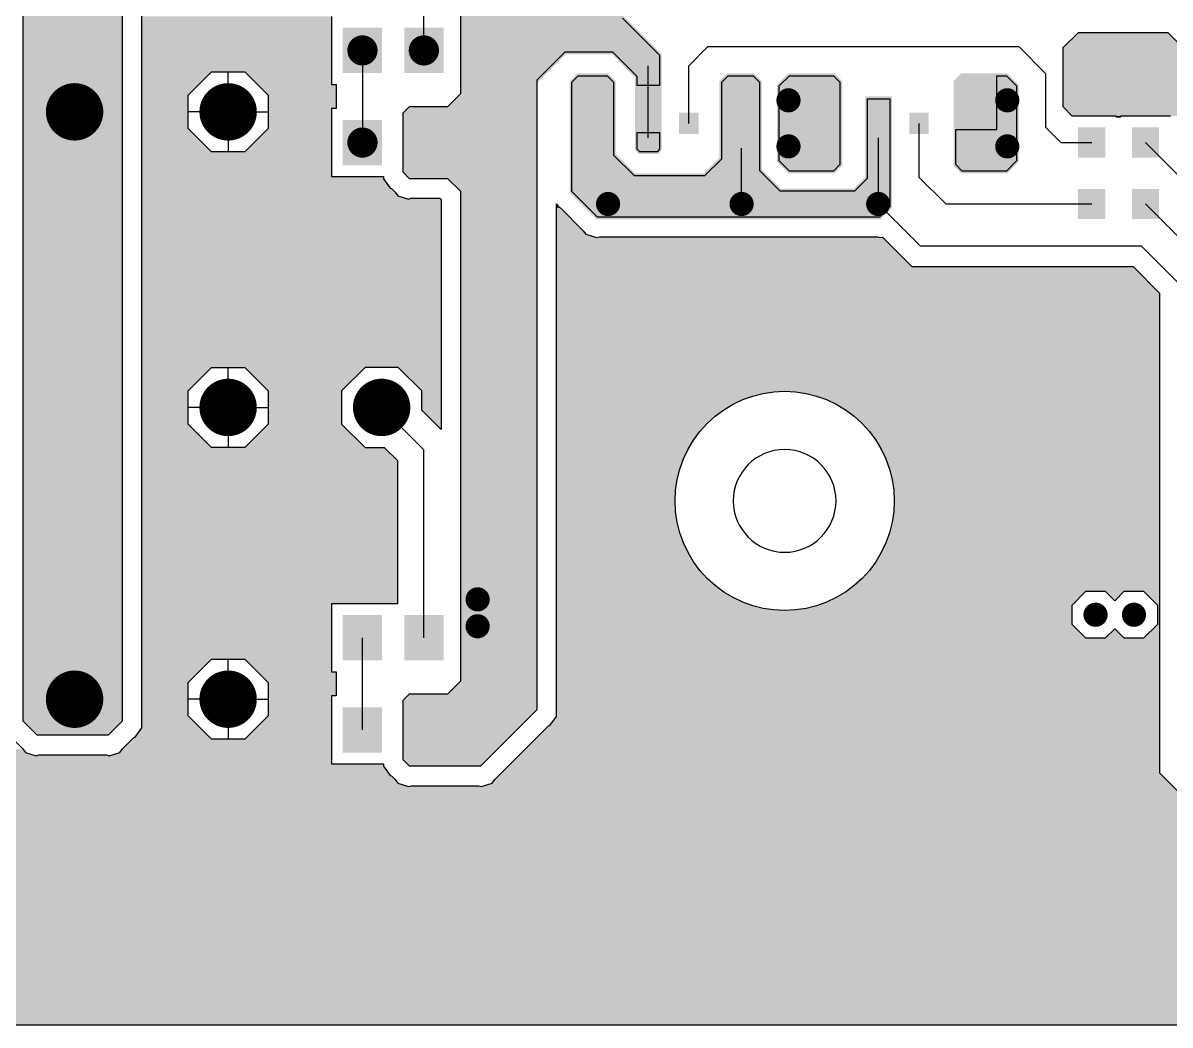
# Model space of a CAD drawing. Extents: x 295 to 953, y 10 to 290.
# Drawn here: x 651.7 to 714.3, y 91.3 to 146 of the extents above; entities that cross this region are included whole.
import ezdxf

# ---------------------------------------------------------------- set-up
doc = ezdxf.new("R2010")
doc.units = 0
doc.header["$LTSCALE"] = 5
doc.header["$MEASUREMENT"] = 0
doc.layers.get('0').update_dxf_attribs({"linetype": 'CONTINUOUS', "lineweight": 25})
doc.layers.add('L4-BOTTOM_GBR', color=6, linetype='CONTINUOUS')

msp = doc.modelspace()

# ---------------------------------------------------------------- linework, layer by layer
at = {"color": 7}
for points, const_width in [([(670.656, 144.512, -1), (669.831, 144.512, -1)], 0.825), ([(674.009, 144.512, -1), (673.184, 144.512, -1)], 0.825), ([(655.311, 141.159, -1), (653.743, 141.159, -1)], 1.567), ([(663.693, 141.159, -1), (662.125, 141.159, -1)], 1.567), ([(693.833, 141.788, -1), (693.173, 141.788, -1)], 0.66), ([(705.778, 141.788, -1), (705.118, 141.788, -1)], 0.66), ([(670.656, 139.483, -1), (669.831, 139.483, -1)], 0.825), ([(693.833, 139.273, -1), (693.173, 139.273, -1)], 0.66), ([(705.778, 139.273, -1), (705.118, 139.273, -1)], 0.66), ([(683.984, 136.13, -1), (683.324, 136.13, -1)], 0.66), ([(691.273, 136.13, -1), (690.613, 136.13, -1)], 0.66), ([(698.731, 136.13, -1), (698.071, 136.13, -1)], 0.66), ([(663.693, 125.024, -1), (662.125, 125.024, -1)], 1.567), ([(672.075, 125.024, -1), (670.507, 125.024, -1)], 1.567), ([(676.86, 114.547, -1), (676.2, 114.547, -1)], 0.66), ([(710.597, 113.708, -1), (709.937, 113.708, -1)], 0.66), ([(712.693, 113.708, -1), (712.033, 113.708, -1)], 0.66), ([(676.86, 113.08, -1), (676.2, 113.08, -1)], 0.66), ([(655.311, 109.098, -1), (653.743, 109.098, -1)], 1.567), ([(663.693, 109.098, -1), (662.125, 109.098, -1)], 1.567)]:
    msp.add_lwpolyline(points, format="xyb", close=True, dxfattribs=dict(at, const_width=const_width))
for points in [[(669.171, 145.75), (669.171, 143.275), (671.316, 145.75), (671.316, 143.275)], [(672.524, 145.75), (672.524, 143.275), (674.669, 145.75), (674.669, 143.275)], [(682.115, 142.964), (682.115, 140.82), (683.6, 142.964), (683.6, 140.82)], [(690.2, 142.964), (690.2, 140.82), (691.685, 142.964), (691.685, 140.82)], [(694.688, 142.964), (694.688, 140.82), (696.173, 142.964), (696.173, 140.82)], [(702.773, 142.964), (702.773, 140.82), (704.258, 142.964), (704.258, 140.82)], [(685.168, 141.975), (685.168, 140.655), (686.488, 141.975), (686.488, 140.655)], [(697.741, 141.975), (697.741, 140.655), (699.061, 141.975), (699.061, 140.655)], [(687.519, 141.108), (687.519, 139.953), (688.591, 141.108), (688.591, 139.953)], [(700.092, 141.108), (700.092, 139.953), (701.164, 141.108), (701.164, 139.953)], [(669.171, 140.72), (669.171, 138.245), (671.316, 140.72), (671.316, 138.245)], [(672.524, 140.72), (672.524, 138.245), (674.669, 140.72), (674.669, 138.245)], [(685.168, 140.407), (685.168, 139.087), (686.488, 140.407), (686.488, 139.087)], [(697.741, 140.407), (697.741, 139.087), (699.061, 140.407), (699.061, 139.087)], [(709.315, 140.308), (709.315, 138.658), (710.8, 140.308), (710.8, 138.658)], [(712.249, 140.308), (712.249, 138.658), (713.734, 140.308), (713.734, 138.658)], [(682.115, 140.242), (682.115, 138.097), (683.6, 140.242), (683.6, 138.097)], [(690.2, 140.242), (690.2, 138.097), (691.685, 140.242), (691.685, 138.097)], [(694.688, 140.242), (694.688, 138.097), (696.173, 140.242), (696.173, 138.097)], [(702.773, 140.242), (702.773, 138.097), (704.258, 140.242), (704.258, 138.097)], [(709.315, 136.955), (709.315, 135.305), (710.8, 136.955), (710.8, 135.305)], [(712.249, 136.955), (712.249, 135.305), (713.734, 136.955), (713.734, 135.305)], [(669.171, 113.689), (669.171, 111.214), (671.316, 113.689), (671.316, 111.214)], [(672.524, 113.689), (672.524, 111.214), (674.669, 113.689), (674.669, 111.214)], [(669.171, 108.659), (669.171, 106.184), (671.316, 108.659), (671.316, 106.184)], [(672.524, 108.659), (672.524, 106.184), (674.669, 108.659), (674.669, 106.184)]]:
    msp.add_solid(points, dxfattribs=at)
at = {"layer": 'L4-BOTTOM_GBR', "color": 7}
for p, q in [((657.127, 162.585), (657.127, 107.892)), ((675.606, 142.156), (675.606, 162.794)), ((658.2, 107.532), (658.2, 162.141)), ((673.596, 144.512), (673.596, 154.78)), ((651.717, 107.892), (651.717, 150.85)), ((668.552, 146.368), (668.552, 142.656)), ((684.442, 146.274), (686.464, 144.251)), ((708.505, 144.671), (709.328, 145.494)), ((709.328, 145.494), (714.206, 145.494)), ((714.206, 145.494), (720.05, 139.65)), ((689.103, 144.722), (688.055, 143.674)), ((689.103, 144.722), (706.076, 144.722)), ((707.543, 143.255), (706.076, 144.722)), ((670.243, 144.512), (670.243, 139.483)), ((681.298, 144.426), (679.759, 142.887)), ((683.915, 144.426), (681.298, 144.426)), ((685.245, 143.096), (683.915, 144.426)), ((686.464, 144.251), (686.464, 142.593)), ((708.505, 143.131), (708.505, 144.671)), ((685.828, 143.674), (685.828, 139.747)), ((688.055, 140.531), (688.055, 143.674)), ((660.723, 142.065), (662.003, 143.346)), ((662.003, 143.346), (663.815, 143.346)), ((662.909, 141.159), (662.909, 143.346)), ((663.815, 143.346), (665.095, 142.065)), ((679.759, 142.887), (679.759, 108.521)), ((681.683, 142.785), (682.029, 143.131)), ((682.029, 143.131), (683.603, 143.131)), ((683.603, 143.131), (683.95, 142.785)), ((685.245, 142.593), (685.245, 143.096)), ((689.855, 142.785), (690.202, 143.131)), ((690.202, 143.131), (691.566, 143.131)), ((691.566, 143.131), (691.913, 142.785)), ((692.998, 142.575), (693.554, 143.131)), ((693.554, 143.131), (695.967, 143.131)), ((695.967, 143.131), (696.313, 142.785)), ((704.877, 143.131), (705.397, 143.131)), ((704.877, 140.201), (704.877, 143.131)), ((705.397, 143.131), (705.953, 142.575)), ((707.543, 143.255), (707.543, 140.321)), ((708.492, 143.131), (708.505, 143.131)), ((708.492, 141.433), (708.492, 143.131)), ((668.552, 142.656), (668.8, 142.656)), ((668.8, 142.656), (668.8, 141.339)), ((681.683, 136.81), (681.683, 142.785)), ((683.95, 142.785), (683.95, 138.803)), ((686.464, 142.593), (685.245, 142.593)), ((689.855, 138.594), (689.855, 142.785)), ((691.913, 142.785), (691.913, 137.965)), ((692.998, 138.486), (692.998, 142.575)), ((696.313, 142.785), (696.313, 138.277)), ((705.953, 142.575), (705.953, 138.486)), ((660.723, 140.254), (660.723, 142.065)), ((665.095, 142.065), (665.095, 140.254)), ((674.904, 141.455), (675.606, 142.156)), ((697.818, 141.874), (699.037, 141.874)), ((697.818, 137.546), (697.818, 141.874)), ((699.037, 141.874), (699.037, 135.972)), ((662.909, 141.159), (660.723, 141.159)), ((662.909, 141.159), (662.909, 138.973)), ((662.909, 141.159), (665.095, 141.159)), ((668.552, 141.339), (668.552, 137.627)), ((668.8, 141.339), (668.552, 141.339)), ((672.463, 141.108), (672.809, 141.455)), ((672.463, 137.858), (672.463, 141.108)), ((672.809, 141.455), (674.904, 141.455)), ((708.998, 140.927), (708.492, 141.433)), ((711.419, 140.927), (708.998, 140.927)), ((711.419, 140.864), (711.419, 140.927)), ((711.63, 140.927), (711.63, 140.864)), ((714.353, 140.927), (711.63, 140.927)), ((700.628, 140.531), (700.628, 137.597)), ((708.381, 139.483), (707.543, 140.321)), ((711.63, 140.864), (711.419, 140.864)), ((662.003, 138.973), (660.723, 140.254)), ((665.095, 140.254), (663.815, 138.973)), ((685.245, 140.036), (686.464, 140.036)), ((685.245, 139.115), (685.245, 140.036)), ((686.464, 140.036), (686.464, 139.115)), ((698.401, 139.747), (698.401, 136.13)), ((702.638, 140.201), (704.877, 140.201)), ((702.638, 138.277), (702.638, 140.201)), ((685.382, 138.978), (685.245, 139.115)), ((686.464, 139.115), (686.327, 138.978)), ((690.943, 136.13), (690.943, 139.169)), ((708.381, 139.483), (710.058, 139.483)), ((712.991, 139.483), (717.602, 134.873)), ((663.815, 138.973), (662.003, 138.973)), ((683.95, 138.803), (685.07, 137.683)), ((686.327, 138.978), (685.382, 138.978)), ((688.944, 137.683), (689.855, 138.594)), ((693.554, 137.93), (692.998, 138.486)), ((705.953, 138.486), (705.397, 137.93)), ((672.809, 137.511), (672.463, 137.858)), ((691.913, 137.965), (693.033, 136.845)), ((695.967, 137.93), (693.554, 137.93)), ((696.313, 138.277), (695.967, 137.93)), ((702.984, 137.93), (702.638, 138.277)), ((705.397, 137.93), (702.984, 137.93)), ((668.552, 137.627), (671.39, 137.627)), ((671.39, 137.627), (671.39, 137.498)), ((671.39, 137.498), (671.753, 137)), ((674.904, 137.511), (672.809, 137.511)), ((675.606, 136.81), (674.904, 137.511)), ((685.07, 137.683), (688.944, 137.683)), ((697.117, 136.845), (697.818, 137.546)), ((702.095, 136.13), (700.628, 137.597)), ((671.753, 137), (671.829, 136.975)), ((671.829, 136.975), (672.034, 136.769)), ((672.034, 136.769), (672.172, 136.581)), ((672.172, 136.581), (672.758, 136.389)), ((675.606, 110.095), (675.606, 136.81)), ((683.077, 135.416), (681.683, 136.81)), ((693.033, 136.845), (697.117, 136.845)), ((672.758, 136.389), (672.908, 136.439)), ((672.908, 136.439), (674.461, 136.439)), ((674.461, 136.439), (674.533, 136.366)), ((674.533, 136.366), (674.533, 123.825)), ((680.831, 136.147), (680.973, 135.952)), ((680.831, 108.161), (680.831, 136.147)), ((680.973, 135.952), (681.049, 135.927)), ((681.049, 135.927), (682.301, 134.673)), ((698.401, 136.13), (700.706, 133.825)), ((699.037, 135.972), (698.481, 135.416)), ((702.095, 136.13), (710.058, 136.13)), ((712.991, 136.13), (716.344, 132.777)), ((698.481, 135.416), (683.077, 135.416)), ((682.301, 134.673), (682.44, 134.485)), ((682.44, 134.485), (683.026, 134.294)), ((683.026, 134.294), (683.176, 134.343)), ((683.176, 134.343), (698.382, 134.343)), ((698.382, 134.343), (698.532, 134.294)), ((698.532, 134.294), (698.63, 134.327)), ((698.63, 134.327), (700.244, 132.711)), ((712.782, 133.825), (700.706, 133.825)), ((712.782, 133.825), (714.877, 131.73)), ((700.244, 132.711), (712.32, 132.711)), ((712.32, 132.711), (713.764, 131.268)), ((713.764, 131.268), (713.764, 105.074)), ((660.723, 125.93), (662.003, 127.21)), ((662.003, 127.21), (663.815, 127.21)), ((662.909, 125.024), (662.909, 127.21)), ((663.815, 127.21), (665.095, 125.93)), ((670.385, 127.21), (669.105, 125.93)), ((672.197, 127.21), (670.385, 127.21)), ((673.477, 125.93), (672.197, 127.21)), ((660.723, 124.118), (660.723, 125.93)), ((665.095, 125.93), (665.095, 124.118)), ((669.105, 125.93), (669.105, 124.118)), ((673.477, 124.88), (673.477, 125.93)), ((692.708, 125.875), (693.294, 125.905)), ((693.294, 125.905), (693.88, 125.875)), ((690.474, 125.197), (691.005, 125.45)), ((691.005, 125.45), (691.558, 125.646)), ((691.558, 125.646), (692.127, 125.79)), ((692.127, 125.79), (692.708, 125.875)), ((693.88, 125.875), (694.46, 125.79)), ((694.46, 125.79), (695.03, 125.646)), ((695.03, 125.646), (695.582, 125.45)), ((695.582, 125.45), (696.114, 125.197)), ((662.909, 125.024), (660.723, 125.024)), ((662.909, 125.024), (662.909, 122.838)), ((662.909, 125.024), (665.095, 125.024)), ((671.291, 125.024), (673.596, 122.719)), ((674.533, 123.825), (673.477, 124.88)), ((689.499, 124.547), (689.971, 124.897)), ((689.971, 124.897), (690.474, 125.197)), ((696.114, 125.197), (696.617, 124.897)), ((696.617, 124.897), (697.089, 124.547)), ((662.003, 122.838), (660.723, 124.118)), ((665.095, 124.118), (663.815, 122.838)), ((669.105, 124.118), (670.385, 122.838)), ((688.669, 123.717), (689.063, 124.153)), ((689.063, 124.153), (689.499, 124.547)), ((697.089, 124.547), (697.524, 124.153)), ((697.524, 124.153), (697.917, 123.717)), ((688.319, 123.245), (688.669, 123.717)), ((697.917, 123.717), (698.267, 123.245)), ((663.815, 122.838), (662.003, 122.838)), ((670.385, 122.838), (671.435, 122.838)), ((671.435, 122.838), (672.152, 122.122)), ((688.019, 122.742), (688.319, 123.245)), ((698.267, 123.245), (698.569, 122.742)), ((673.596, 112.451), (673.596, 122.719)), ((687.57, 121.658), (687.766, 122.211)), ((687.766, 122.211), (688.019, 122.742)), ((698.569, 122.742), (698.82, 122.211)), ((698.82, 122.211), (699.018, 121.658)), ((672.152, 122.122), (672.152, 114.307)), ((687.426, 121.089), (687.57, 121.658)), ((699.018, 121.658), (699.161, 121.089)), ((687.341, 120.508), (687.426, 121.089)), ((699.161, 121.089), (699.247, 120.508)), ((687.311, 119.922), (687.341, 120.508)), ((699.247, 120.508), (699.275, 119.922)), ((687.341, 119.337), (687.311, 119.922)), ((699.275, 119.922), (699.247, 119.337)), ((687.426, 118.756), (687.341, 119.337)), ((699.247, 119.337), (699.161, 118.756)), ((687.57, 118.186), (687.426, 118.756)), ((699.161, 118.756), (699.018, 118.186)), ((687.766, 117.634), (687.57, 118.186)), ((699.018, 118.186), (698.82, 117.634)), ((688.019, 117.102), (687.766, 117.634)), ((698.82, 117.634), (698.569, 117.102)), ((688.319, 116.599), (688.019, 117.102)), ((688.669, 116.127), (688.319, 116.599)), ((698.267, 116.599), (697.917, 116.127)), ((698.569, 117.102), (698.267, 116.599)), ((689.063, 115.692), (688.669, 116.127)), ((697.917, 116.127), (697.524, 115.692)), ((689.499, 115.299), (689.063, 115.692)), ((689.971, 114.949), (689.499, 115.299)), ((697.089, 115.299), (696.617, 114.949)), ((697.524, 115.692), (697.089, 115.299)), ((690.474, 114.647), (689.971, 114.949)), ((691.005, 114.396), (690.474, 114.647)), ((696.114, 114.647), (695.582, 114.396)), ((696.617, 114.949), (696.114, 114.647)), ((708.989, 114.238), (709.738, 114.987)), ((709.738, 114.987), (710.797, 114.987)), ((710.797, 114.987), (711.315, 114.469)), ((711.315, 114.469), (711.833, 114.987)), ((711.833, 114.987), (712.892, 114.987)), ((712.892, 114.987), (713.642, 114.238)), ((668.552, 114.307), (668.552, 110.595)), ((672.152, 114.307), (668.552, 114.307)), ((691.558, 114.198), (691.005, 114.396)), ((692.127, 114.055), (691.558, 114.198)), ((692.708, 113.969), (692.127, 114.055)), ((694.46, 114.055), (693.88, 113.969)), ((695.03, 114.198), (694.46, 114.055)), ((695.582, 114.396), (695.03, 114.198)), ((708.989, 113.179), (708.989, 114.238)), ((713.642, 114.238), (713.642, 113.179)), ((693.294, 113.941), (692.708, 113.969)), ((693.88, 113.969), (693.294, 113.941)), ((709.738, 112.43), (708.989, 113.179)), ((711.315, 112.948), (710.797, 112.43)), ((711.833, 112.43), (711.315, 112.948)), ((713.642, 113.179), (712.892, 112.43)), ((670.243, 107.422), (670.243, 112.451)), ((710.797, 112.43), (709.738, 112.43)), ((712.892, 112.43), (711.833, 112.43)), ((660.723, 110.004), (662.003, 111.284)), ((662.003, 111.284), (663.815, 111.284)), ((662.909, 109.098), (662.909, 111.284)), ((663.815, 111.284), (665.095, 110.004)), ((668.552, 110.595), (668.8, 110.595)), ((668.8, 110.595), (668.8, 109.278)), ((660.723, 108.192), (660.723, 110.004)), ((665.095, 110.004), (665.095, 108.192)), ((674.904, 109.394), (675.606, 110.095)), ((662.909, 109.098), (660.723, 109.098)), ((662.909, 109.098), (662.909, 106.912)), ((662.909, 109.098), (665.095, 109.098)), ((668.552, 109.278), (668.552, 105.566)), ((668.8, 109.278), (668.552, 109.278)), ((672.463, 109.047), (672.809, 109.394)), ((672.463, 105.797), (672.463, 109.047)), ((672.809, 109.394), (674.904, 109.394)), ((679.759, 108.521), (676.688, 105.45)), ((652.483, 107.126), (651.717, 107.892)), ((657.127, 107.892), (656.362, 107.126)), ((662.003, 106.912), (660.723, 108.192)), ((665.095, 108.192), (663.815, 106.912)), ((680.468, 107.663), (680.831, 108.161)), ((656.362, 107.126), (652.483, 107.126)), ((657.837, 107.034), (658.2, 107.532)), ((677.462, 104.708), (680.392, 107.638)), ((680.392, 107.638), (680.468, 107.663)), ((651.083, 107.009), (651.707, 106.384)), ((657.136, 106.384), (657.761, 107.009)), ((657.761, 107.009), (657.837, 107.034)), ((663.815, 106.912), (662.003, 106.912)), ((651.707, 106.384), (651.846, 106.196)), ((651.846, 106.196), (652.431, 106.004)), ((652.431, 106.004), (652.582, 106.054)), ((652.582, 106.054), (656.263, 106.054)), ((656.263, 106.054), (656.413, 106.004)), ((656.413, 106.004), (656.999, 106.196)), ((656.999, 106.196), (657.136, 106.384)), ((668.552, 105.566), (671.39, 105.566)), ((671.39, 105.566), (671.39, 105.437)), ((671.39, 105.437), (671.753, 104.939)), ((672.809, 105.45), (672.463, 105.797)), ((676.688, 105.45), (672.809, 105.45)), ((671.753, 104.939), (671.829, 104.914)), ((671.829, 104.914), (672.034, 104.708)), ((672.034, 104.708), (672.172, 104.519)), ((677.325, 104.519), (677.462, 104.708)), ((713.764, 105.074), (725.522, 93.316)), ((672.172, 104.519), (672.758, 104.328)), ((672.758, 104.328), (672.908, 104.378)), ((672.908, 104.378), (676.589, 104.378)), ((676.589, 104.378), (676.739, 104.328)), ((676.739, 104.328), (677.325, 104.519)), ((718.283, 91.311), (520.791, 91.311))]:
    msp.add_line(p, q, dxfattribs=at)
for start, end in [(0, 180), (180, 0)]:
    msp.add_arc((693.294, 119.922), 2.805, start, end, dxfattribs=at)
for points in [[(657.127, 107.892), (657.127, 150.85), (651.717, 107.892), (651.717, 150.85)], [(668.552, 143.346), (668.552, 146.368), (658.2, 143.346), (658.2, 146.368)], [(686.588, 144.303), (684.493, 146.398), (675.606, 144.303), (675.606, 146.398)], [(715.029, 144.671), (714.206, 145.494), (708.505, 144.671), (709.328, 145.494)], [(714.206, 145.494), (714.206, 145.494), (709.328, 145.494), (714.206, 145.494)], [(679.759, 142.712), (681.349, 144.303), (675.606, 142.712), (675.606, 144.303)], [(686.588, 144.303), (686.588, 144.303), (683.864, 144.303), (681.349, 144.303)], [(686.588, 143.045), (686.588, 144.303), (685.121, 143.045), (683.864, 144.303)], [(716.569, 143.131), (715.029, 144.671), (708.505, 143.131), (708.505, 144.671)], [(660.723, 142.065), (662.003, 143.346), (658.2, 142.065), (658.2, 143.346)], [(668.552, 143.346), (668.552, 143.346), (663.815, 143.346), (662.003, 143.346)], [(668.552, 142.656), (668.552, 143.346), (664.505, 142.656), (663.815, 143.346)], [(684.074, 142.836), (683.654, 143.255), (681.559, 142.836), (681.978, 143.255)], [(684.074, 138.854), (684.074, 142.836), (681.559, 138.854), (681.559, 142.836)], [(683.654, 143.255), (683.654, 143.255), (681.978, 143.255), (683.654, 143.255)], [(686.588, 139.064), (686.588, 143.045), (685.121, 139.064), (685.121, 143.045)], [(692.036, 142.836), (691.617, 143.255), (689.731, 142.836), (690.15, 143.255)], [(692.036, 138.645), (692.036, 142.836), (689.731, 138.645), (689.731, 142.836)], [(691.617, 143.255), (691.617, 143.255), (690.15, 143.255), (691.617, 143.255)], [(696.437, 142.626), (696.437, 142.836), (692.875, 142.626), (693.084, 142.836)], [(696.437, 142.836), (696.018, 143.255), (693.084, 142.836), (693.503, 143.255)], [(696.018, 143.255), (696.018, 143.255), (693.503, 143.255), (696.018, 143.255)], [(705.867, 142.836), (705.448, 143.255), (702.514, 142.836), (702.933, 143.255)], [(706.076, 142.626), (705.867, 142.836), (702.514, 142.626), (702.514, 142.836)], [(705.448, 143.255), (705.448, 143.255), (702.933, 143.255), (705.448, 143.255)], [(718.267, 141.433), (716.569, 143.131), (708.492, 141.433), (708.492, 143.131)], [(716.569, 143.131), (716.569, 143.131), (708.492, 143.131), (708.505, 143.131)], [(668.799, 142.065), (668.799, 142.656), (665.095, 142.065), (664.505, 142.656)], [(679.759, 142.156), (679.759, 142.712), (675.606, 142.156), (675.606, 142.712)], [(696.437, 138.435), (696.437, 142.626), (692.875, 138.435), (692.875, 142.626)], [(706.076, 138.435), (706.076, 142.626), (702.514, 138.435), (702.514, 142.626)], [(660.723, 140.254), (660.723, 142.065), (658.2, 140.254), (658.2, 142.065)], [(668.8, 141.339), (668.799, 142.065), (665.095, 141.339), (665.095, 142.065)], [(679.759, 141.455), (679.759, 142.156), (674.904, 141.455), (675.606, 142.156)], [(699.161, 137.597), (699.161, 141.998), (697.694, 137.597), (697.694, 141.998)], [(699.161, 141.998), (699.161, 141.998), (697.694, 141.998), (699.161, 141.998)], [(668.552, 140.254), (668.552, 141.339), (665.095, 140.254), (665.095, 141.339)], [(679.759, 141.108), (679.759, 141.455), (672.463, 141.108), (672.809, 141.455)], [(679.759, 137.858), (679.759, 141.108), (672.463, 137.858), (672.463, 141.108)], [(679.759, 141.455), (679.759, 141.455), (672.809, 141.455), (674.904, 141.455)], [(718.773, 140.927), (718.267, 141.433), (708.998, 140.927), (708.492, 141.433)], [(711.63, 140.927), (711.63, 140.927), (711.419, 140.927), (708.998, 140.927)], [(711.63, 140.864), (711.63, 140.927), (711.419, 140.864), (711.419, 140.927)], [(718.773, 140.927), (718.773, 140.927), (714.353, 140.927), (711.63, 140.927)], [(662.003, 138.973), (660.723, 140.254), (658.2, 138.973), (658.2, 140.254)], [(668.552, 138.973), (668.552, 140.254), (663.815, 138.973), (665.095, 140.254)], [(686.379, 138.854), (686.588, 139.064), (685.331, 138.854), (685.121, 139.064)], [(668.552, 137.627), (668.552, 138.973), (658.2, 137.627), (658.2, 138.973)], [(668.552, 138.973), (668.552, 138.973), (662.003, 138.973), (663.815, 138.973)], [(685.121, 137.807), (684.074, 138.854), (681.559, 137.807), (681.559, 138.854)], [(692.036, 138.016), (692.036, 138.645), (689.103, 138.016), (689.731, 138.645)], [(696.437, 138.226), (696.437, 138.435), (693.084, 138.226), (692.875, 138.435)], [(705.867, 138.226), (706.076, 138.435), (702.514, 138.226), (702.514, 138.435)], [(679.759, 137.511), (679.759, 137.858), (672.809, 137.511), (672.463, 137.858)], [(693.084, 136.968), (692.246, 137.807), (681.559, 136.968), (681.559, 137.807)], [(692.246, 137.807), (692.036, 138.016), (688.893, 137.807), (689.103, 138.016)], [(696.018, 137.807), (696.437, 138.226), (693.503, 137.807), (693.084, 138.226)], [(705.448, 137.807), (705.867, 138.226), (702.933, 137.807), (702.514, 138.226)], [(671.39, 137.498), (671.39, 137.627), (658.2, 137.498), (658.2, 137.627)], [(671.753, 137), (671.39, 137.498), (658.2, 137), (658.2, 137.498)], [(679.759, 137.511), (679.759, 137.511), (674.904, 137.511), (672.809, 137.511)], [(679.759, 136.81), (679.759, 137.511), (675.606, 136.81), (674.904, 137.511)], [(699.161, 136.968), (699.161, 137.597), (697.066, 136.968), (697.694, 137.597)], [(671.829, 136.975), (671.753, 137), (658.2, 136.975), (658.2, 137)], [(672.034, 136.769), (671.829, 136.975), (658.2, 136.769), (658.2, 136.975)], [(672.172, 136.581), (672.034, 136.769), (658.2, 136.581), (658.2, 136.769)], [(672.758, 136.389), (672.172, 136.581), (658.2, 136.389), (658.2, 136.581)], [(679.759, 110.095), (679.759, 136.81), (675.606, 110.095), (675.606, 136.81)], [(699.161, 136.759), (699.161, 136.968), (681.559, 136.759), (681.559, 136.968)], [(699.161, 135.921), (699.161, 136.759), (682.397, 135.921), (681.559, 136.759)], [(674.533, 136.366), (674.51, 136.389), (658.2, 136.366), (658.2, 136.389)], [(674.533, 127.21), (674.533, 136.366), (658.2, 127.21), (658.2, 136.366)], [(674.51, 136.389), (674.461, 136.439), (672.758, 136.389), (672.908, 136.439)], [(674.461, 136.439), (674.461, 136.439), (672.908, 136.439), (674.461, 136.439)], [(680.973, 135.952), (680.831, 136.147), (680.831, 135.952), (680.831, 136.147)], [(681.049, 135.927), (680.973, 135.952), (680.831, 135.927), (680.831, 135.952)], [(682.301, 134.673), (681.049, 135.927), (680.831, 134.673), (680.831, 135.927)], [(698.532, 135.292), (699.161, 135.921), (683.026, 135.292), (682.397, 135.921)], [(682.44, 134.485), (682.301, 134.673), (680.831, 134.485), (680.831, 134.673)], [(683.026, 134.294), (682.44, 134.485), (680.831, 134.294), (680.831, 134.485)], [(700.244, 132.711), (698.663, 134.294), (680.831, 132.711), (680.831, 134.294)], [(698.532, 134.294), (698.382, 134.343), (683.026, 134.294), (683.176, 134.343)], [(698.382, 134.343), (698.382, 134.343), (693.294, 134.343), (698.382, 134.343)], [(698.663, 134.294), (698.63, 134.327), (698.532, 134.294), (698.63, 134.327)], [(713.764, 131.268), (712.32, 132.711), (680.831, 131.268), (680.831, 132.711)], [(712.32, 132.711), (712.32, 132.711), (709.738, 132.711), (712.32, 132.711)], [(713.764, 125.905), (713.764, 131.268), (680.831, 125.905), (680.831, 131.268)], [(660.723, 125.93), (662.003, 127.21), (658.2, 125.93), (658.2, 127.21)], [(670.385, 127.21), (670.385, 127.21), (663.815, 127.21), (662.003, 127.21)], [(669.105, 125.93), (670.385, 127.21), (665.095, 125.93), (663.815, 127.21)], [(674.533, 127.21), (674.533, 127.21), (672.197, 127.21), (670.385, 127.21)], [(674.533, 125.93), (674.533, 127.21), (673.477, 125.93), (672.197, 127.21)], [(660.723, 124.118), (660.723, 125.93), (658.2, 124.118), (658.2, 125.93)], [(669.105, 124.118), (669.105, 125.93), (665.095, 124.118), (665.095, 125.93)], [(674.533, 124.88), (674.533, 125.93), (673.477, 124.88), (673.477, 125.93)], [(692.708, 125.875), (693.294, 125.905), (680.831, 125.875), (680.831, 125.905)], [(713.764, 125.875), (713.764, 125.905), (693.88, 125.875), (693.294, 125.905)], [(692.127, 125.79), (692.708, 125.875), (680.831, 125.79), (680.831, 125.875)], [(691.558, 125.646), (692.127, 125.79), (680.831, 125.646), (680.831, 125.79)], [(691.005, 125.45), (691.558, 125.646), (680.831, 125.45), (680.831, 125.646)], [(690.474, 125.197), (691.005, 125.45), (680.831, 125.197), (680.831, 125.45)], [(713.764, 125.79), (713.764, 125.875), (694.46, 125.79), (693.88, 125.875)], [(713.764, 125.646), (713.764, 125.79), (695.03, 125.646), (694.46, 125.79)], [(713.764, 125.45), (713.764, 125.646), (695.582, 125.45), (695.03, 125.646)], [(713.764, 125.197), (713.764, 125.45), (696.114, 125.197), (695.582, 125.45)], [(674.533, 123.825), (674.533, 124.88), (674.533, 123.825), (673.477, 124.88)], [(689.971, 124.897), (690.474, 125.197), (680.831, 124.897), (680.831, 125.197)], [(689.499, 124.547), (689.971, 124.897), (680.831, 124.547), (680.831, 124.897)], [(713.764, 124.897), (713.764, 125.197), (696.617, 124.897), (696.114, 125.197)], [(713.764, 124.547), (713.764, 124.897), (697.089, 124.547), (696.617, 124.897)], [(662.003, 122.838), (660.723, 124.118), (658.2, 122.838), (658.2, 124.118)], [(670.385, 122.838), (669.105, 124.118), (663.815, 122.838), (665.095, 124.118)], [(689.063, 124.153), (689.499, 124.547), (680.831, 124.153), (680.831, 124.547)], [(688.669, 123.717), (689.063, 124.153), (680.831, 123.717), (680.831, 124.153)], [(713.764, 124.153), (713.764, 124.547), (697.524, 124.153), (697.089, 124.547)], [(713.764, 123.717), (713.764, 124.153), (697.917, 123.717), (697.524, 124.153)], [(688.319, 123.245), (688.669, 123.717), (680.831, 123.245), (680.831, 123.717)], [(713.764, 123.245), (713.764, 123.717), (698.267, 123.245), (697.917, 123.717)], [(672.152, 122.122), (671.435, 122.838), (658.2, 122.122), (658.2, 122.838)], [(671.435, 122.838), (671.435, 122.838), (662.003, 122.838), (663.815, 122.838)], [(688.019, 122.742), (688.319, 123.245), (680.831, 122.742), (680.831, 123.245)], [(713.764, 122.742), (713.764, 123.245), (698.569, 122.742), (698.267, 123.245)], [(687.766, 122.211), (688.019, 122.742), (680.831, 122.211), (680.831, 122.742)], [(687.57, 121.658), (687.766, 122.211), (680.831, 121.658), (680.831, 122.211)], [(713.764, 122.211), (713.764, 122.742), (698.82, 122.211), (698.569, 122.742)], [(713.764, 121.658), (713.764, 122.211), (699.018, 121.658), (698.82, 122.211)], [(672.152, 114.307), (672.152, 122.122), (658.2, 114.307), (658.2, 122.122)], [(687.426, 121.089), (687.57, 121.658), (680.831, 121.089), (680.831, 121.658)], [(713.764, 121.089), (713.764, 121.658), (699.161, 121.089), (699.018, 121.658)], [(687.341, 120.508), (687.426, 121.089), (680.831, 120.508), (680.831, 121.089)], [(713.764, 120.508), (713.764, 121.089), (699.247, 120.508), (699.161, 121.089)], [(687.311, 119.922), (687.341, 120.508), (680.831, 119.922), (680.831, 120.508)], [(713.764, 119.922), (713.764, 120.508), (699.275, 119.922), (699.247, 120.508)], [(687.341, 119.337), (687.311, 119.922), (680.831, 119.337), (680.831, 119.922)], [(713.764, 119.337), (713.764, 119.922), (699.247, 119.337), (699.275, 119.922)], [(687.426, 118.756), (687.341, 119.337), (680.831, 118.756), (680.831, 119.337)], [(713.764, 118.756), (713.764, 119.337), (699.161, 118.756), (699.247, 119.337)], [(687.57, 118.186), (687.426, 118.756), (680.831, 118.186), (680.831, 118.756)], [(713.764, 118.186), (713.764, 118.756), (699.018, 118.186), (699.161, 118.756)], [(687.766, 117.634), (687.57, 118.186), (680.831, 117.634), (680.831, 118.186)], [(713.764, 117.634), (713.764, 118.186), (698.82, 117.634), (699.018, 118.186)], [(688.019, 117.102), (687.766, 117.634), (680.831, 117.102), (680.831, 117.634)], [(713.764, 117.102), (713.764, 117.634), (698.569, 117.102), (698.82, 117.634)], [(688.319, 116.599), (688.019, 117.102), (680.831, 116.599), (680.831, 117.102)], [(688.669, 116.127), (688.319, 116.599), (680.831, 116.127), (680.831, 116.599)], [(713.764, 116.127), (713.764, 116.599), (697.917, 116.127), (698.267, 116.599)], [(713.764, 116.599), (713.764, 117.102), (698.267, 116.599), (698.569, 117.102)], [(689.063, 115.692), (688.669, 116.127), (680.831, 115.692), (680.831, 116.127)], [(713.764, 115.692), (713.764, 116.127), (697.524, 115.692), (697.917, 116.127)], [(689.499, 115.299), (689.063, 115.692), (680.831, 115.299), (680.831, 115.692)], [(689.971, 114.949), (689.499, 115.299), (680.831, 114.949), (680.831, 115.299)], [(713.764, 114.987), (713.764, 115.299), (696.668, 114.987), (697.089, 115.299)], [(713.764, 115.299), (713.764, 115.692), (697.089, 115.299), (697.524, 115.692)], [(690.474, 114.647), (689.971, 114.949), (680.831, 114.647), (680.831, 114.949)], [(691.005, 114.396), (690.474, 114.647), (680.831, 114.396), (680.831, 114.647)], [(709.147, 114.396), (709.398, 114.647), (695.582, 114.396), (696.114, 114.647)], [(709.398, 114.647), (709.7, 114.949), (696.114, 114.647), (696.617, 114.949)], [(709.7, 114.949), (709.738, 114.987), (696.617, 114.949), (696.668, 114.987)], [(711.833, 114.987), (711.833, 114.987), (710.797, 114.987), (709.738, 114.987)], [(711.315, 114.469), (711.833, 114.987), (711.315, 114.469), (710.797, 114.987)], [(713.764, 114.987), (713.764, 114.987), (712.892, 114.987), (711.833, 114.987)], [(713.764, 114.238), (713.764, 114.987), (713.642, 114.238), (712.892, 114.987)], [(668.552, 111.284), (668.552, 114.307), (658.2, 111.284), (658.2, 114.307)], [(691.558, 114.198), (691.005, 114.396), (680.831, 114.198), (680.831, 114.396)], [(692.127, 114.055), (691.558, 114.198), (680.831, 114.055), (680.831, 114.198)], [(692.708, 113.969), (692.127, 114.055), (680.831, 113.969), (680.831, 114.055)], [(708.989, 113.969), (708.989, 114.055), (693.88, 113.969), (694.46, 114.055)], [(708.989, 114.055), (708.989, 114.198), (694.46, 114.055), (695.03, 114.198)], [(708.989, 114.198), (708.989, 114.238), (695.03, 114.198), (695.14, 114.238)], [(708.989, 114.238), (709.147, 114.396), (695.14, 114.238), (695.582, 114.396)], [(713.764, 113.179), (713.764, 114.238), (713.642, 113.179), (713.642, 114.238)], [(693.294, 113.941), (692.708, 113.969), (680.831, 113.941), (680.831, 113.969)], [(708.989, 113.179), (708.989, 113.941), (680.831, 113.179), (680.831, 113.941)], [(708.989, 113.941), (708.989, 113.969), (693.294, 113.941), (693.88, 113.969)], [(709.738, 112.43), (708.989, 113.179), (680.831, 112.43), (680.831, 113.179)], [(711.833, 112.43), (711.315, 112.948), (710.797, 112.43), (711.315, 112.948)], [(713.764, 112.43), (713.764, 113.179), (712.892, 112.43), (713.642, 113.179)], [(713.764, 108.161), (713.764, 112.43), (680.831, 108.161), (680.831, 112.43)], [(660.723, 110.004), (662.003, 111.284), (658.2, 110.004), (658.2, 111.284)], [(668.552, 111.284), (668.552, 111.284), (663.815, 111.284), (662.003, 111.284)], [(668.552, 110.595), (668.552, 111.284), (664.505, 110.595), (663.815, 111.284)], [(668.799, 110.004), (668.799, 110.595), (665.095, 110.004), (664.505, 110.595)], [(660.723, 108.192), (660.723, 110.004), (658.2, 108.192), (658.2, 110.004)], [(668.8, 109.278), (668.799, 110.004), (665.095, 109.278), (665.095, 110.004)], [(679.759, 109.394), (679.759, 110.095), (674.904, 109.394), (675.606, 110.095)], [(668.552, 108.192), (668.552, 109.278), (665.095, 108.192), (665.095, 109.278)], [(679.759, 109.047), (679.759, 109.394), (672.463, 109.047), (672.809, 109.394)], [(679.759, 108.521), (679.759, 109.047), (672.463, 108.521), (672.463, 109.047)], [(679.759, 109.394), (679.759, 109.394), (672.809, 109.394), (674.904, 109.394)], [(677.035, 105.797), (679.759, 108.521), (672.463, 105.797), (672.463, 108.521)], [(656.362, 107.126), (657.127, 107.892), (652.483, 107.126), (651.717, 107.892)], [(661.383, 107.532), (660.723, 108.192), (658.2, 107.532), (658.2, 108.192)], [(668.552, 106.912), (668.552, 108.192), (663.815, 106.912), (665.095, 108.192)], [(713.764, 107.663), (713.764, 108.161), (680.468, 107.663), (680.831, 108.161)], [(661.881, 107.034), (661.383, 107.532), (657.837, 107.034), (658.2, 107.532)], [(713.764, 105.074), (713.764, 107.638), (677.828, 105.074), (680.392, 107.638)], [(713.764, 107.638), (713.764, 107.663), (680.392, 107.638), (680.468, 107.663)], [(668.552, 106.384), (668.552, 106.912), (657.136, 106.384), (657.664, 106.912)], [(662.003, 106.912), (661.906, 107.009), (657.664, 106.912), (657.761, 107.009)], [(661.906, 107.009), (661.881, 107.034), (657.761, 107.009), (657.837, 107.034)], [(651.846, 106.196), (651.707, 106.384), (631.001, 106.196), (631.001, 106.384)], [(652.431, 106.004), (651.846, 106.196), (631.001, 106.004), (631.001, 106.196)], [(668.552, 105.566), (668.552, 106.004), (631.001, 105.566), (631.001, 106.004)], [(656.413, 106.004), (656.263, 106.054), (652.431, 106.004), (652.582, 106.054)], [(656.263, 106.054), (656.263, 106.054), (652.582, 106.054), (656.263, 106.054)], [(668.552, 106.004), (668.552, 106.196), (656.413, 106.004), (656.999, 106.196)], [(668.552, 106.196), (668.552, 106.384), (656.999, 106.196), (657.136, 106.384)], [(671.39, 105.437), (671.39, 105.566), (631.001, 105.437), (631.001, 105.566)], [(671.753, 104.939), (671.39, 105.437), (631.001, 104.939), (631.001, 105.437)], [(676.688, 105.45), (677.035, 105.797), (672.809, 105.45), (672.463, 105.797)], [(671.829, 104.914), (671.753, 104.939), (631.001, 104.914), (631.001, 104.939)], [(672.034, 104.708), (671.829, 104.914), (631.001, 104.708), (631.001, 104.914)], [(672.172, 104.519), (672.034, 104.708), (631.001, 104.519), (631.001, 104.708)], [(714.318, 104.519), (714.13, 104.708), (677.325, 104.519), (677.462, 104.708)], [(714.13, 104.708), (713.764, 105.074), (677.462, 104.708), (677.828, 105.074)], [(672.758, 104.328), (672.172, 104.519), (631.001, 104.328), (631.001, 104.519)], [(717.646, 101.191), (714.509, 104.328), (631.001, 101.191), (631.001, 104.328)], [(676.739, 104.328), (676.589, 104.378), (672.758, 104.328), (672.908, 104.378)], [(676.589, 104.378), (676.589, 104.378), (672.908, 104.378), (676.589, 104.378)], [(714.509, 104.328), (714.318, 104.519), (676.739, 104.328), (677.325, 104.519)], [(718.144, 100.693), (717.646, 101.191), (630.638, 100.693), (631.001, 101.191)], [(720.431, 98.406), (718.169, 100.668), (628.3, 98.406), (630.562, 100.668)], [(718.169, 100.668), (718.144, 100.693), (630.562, 100.668), (630.638, 100.693)], [(720.619, 98.218), (720.431, 98.406), (628.163, 98.218), (628.3, 98.406)], [(724.177, 94.661), (720.811, 98.027), (517.442, 94.661), (514.076, 98.027)], [(720.811, 98.027), (720.619, 98.218), (627.578, 98.027), (628.163, 98.218)], [(718.209, 93.912), (718.958, 94.661), (518.191, 93.912), (517.442, 94.661)], [(718.209, 92.852), (718.209, 93.912), (519.25, 92.852), (518.191, 93.912)], [(718.412, 92.649), (718.209, 92.852), (519.453, 92.649), (519.25, 92.852)], [(718.209, 92.445), (718.412, 92.649), (519.658, 92.445), (519.453, 92.649)], [(718.209, 91.386), (718.209, 92.445), (520.717, 91.386), (519.658, 92.445)], [(718.283, 91.311), (718.209, 91.386), (520.791, 91.311), (520.717, 91.386)]]:
    msp.add_solid(points, dxfattribs=at)

doc.saveas('drawing.dxf')
